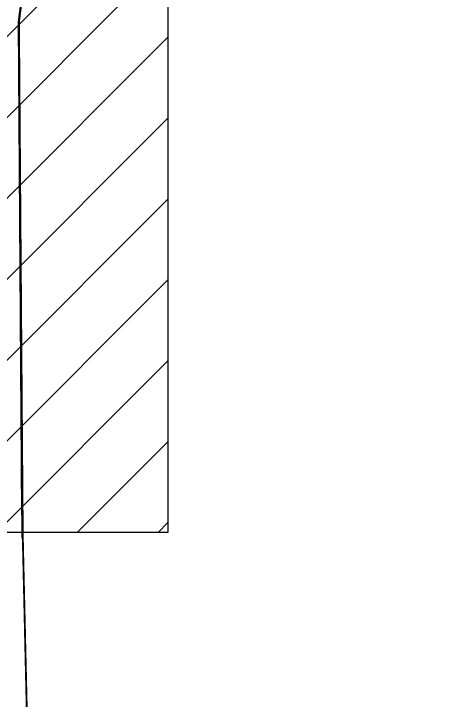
# Model space of a CAD drawing. Header units: metres. Extents: x 494 to 1845, y -666 to 1061.
# Drawn here: x 1551.459 to 1552.339, y 222.85 to 224.208 of the extents above; entities that cross this region are included whole.
import ezdxf
from ezdxf.enums import TextEntityAlignment as Align

# ---------------------------------------------------------------- set-up
doc = ezdxf.new("R2010")
doc.units = ezdxf.units.M
doc.header["$MEASUREMENT"] = 0
doc.linetypes.add('1', pattern=[0])
for name, color, linetype in [('COLUMN', 1, 'Continuous'), ('PLOT - SURVEY', 1, '1'), ('WALL', 250, 'Continuous')]:
    doc.layers.add(name, color=color, linetype=linetype)
doc.styles.add('arial', font='arial.ttf', dxfattribs={"height": 0.3})

# ---------------------------------------------------------------- blocks, each defined once
blk = doc.blocks.new('zw$2126')
at = {"layer": 'PLOT - SURVEY', "color": 250, "linetype": 'Continuous', "lineweight": 40}
for points in [[(82.923, 22.435), (56.56, 19.072), (25.103, 19.362), (3.521, 19.098), (3.104, 13.59), (2.707, 11.198), (2.149, 4.822), (2.049, 1.799), (16.895, 1.48), (49.783, 0.252), (86.179, 0)], [(84.248, 22.604), (56.56, 19.072), (25.103, 19.362), (3.521, 19.098)]]:
    blk.add_lwpolyline(points, dxfattribs=at)
at = {"layer": 'COLUMN', "style": 'arial'}
blk.add_attdef('SA2', text='', height=0.2, dxfattribs=at).set_placement((23.586, 1.822), align=Align.CENTER)
blk = doc.blocks.new('zw$2024')
at = {"layer": 'WALL', "lineweight": 50, "ltscale": 0.5, "const_width": 0.00405}
blk.add_lwpolyline([(2.5286, 2.7963), (1.4874, 2.4998), (0.9691, 2.8689), (0.9424, 4.0212), (0.9341, 5.1467), (1.0974, 6.4088), (1.191, 7.277), (0.9717, 7.3203), (0.8775, 7.3478), (0.6241, 7.401), (0.5032, 7.4196), (0.4187, 6.8248), (0.2108, 5.5097), (0.015, 3.9691), (0.1838, 2.5607), (0.5033, 2.4801), (1.0075, 2.4163), (1.0255, 1.6346), (1.0782, 0.1844), (1.824, 0.1646), (3.4513, 0.1895)], dxfattribs=at)
at = {"layer": 'COLUMN', "color": 2, "lineweight": 30, "xscale": 0.040454025344065, "yscale": 0.040454025344065, "zscale": 0.040454025344065, "rotation": 263.1416268303429}
blk.add_blockref('zw$2126', (0.4408, 7.5106), dxfattribs=at)
blk = doc.blocks.new('sadfsdf')
h = blk.add_hatch()
h.set_pattern_fill('ANSI31', color=8, scale=0.905205)
h.set_pattern_definition([(45, (88.25406, 40.16326), (-0.0800095, 0.0800095), [])])
h.paths.add_polyline_path([(88.2541, 43.2415), (89.5968, 43.2415), (89.5968, 40.1633), (88.2541, 40.1633)])
at = {"color": 1, "lineweight": 30}
blk.add_lwpolyline([(88.2541, 43.2415), (89.5968, 43.2415), (89.5968, 40.1633), (88.2541, 40.1633)], close=True, dxfattribs=at)
at = {"color": 3, "xscale": 0.9052046613064094, "yscale": 0.9052046613064094, "zscale": 0.9052046613064094}
blk.add_blockref('zw$2024', (88.4566, 36.5145), dxfattribs=at)

msp = doc.modelspace()

# ---------------------------------------------------------------- block references
msp.add_blockref('sadfsdf', (1462.167, 183.0184))

doc.saveas('drawing.dxf')
